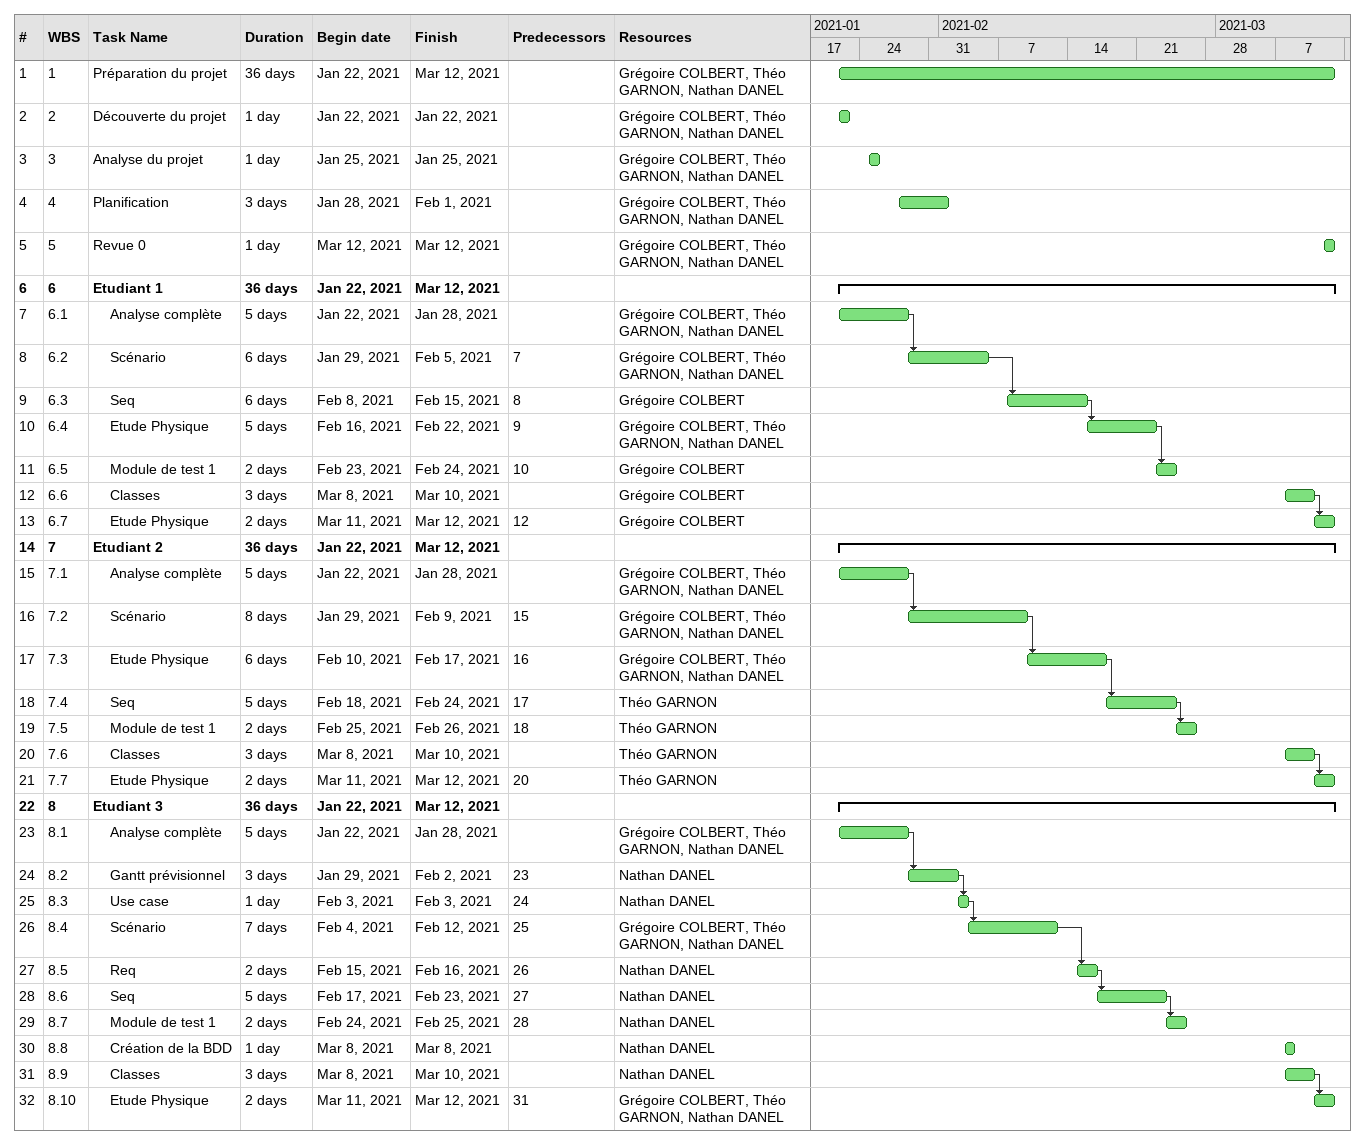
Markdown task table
| ID | WBS | Task | Duration | Start | Finish | Predecessors | Resources |
|---|---|---|---|---|---|---|---|
| 1 | 1 | Préparation du projet | 36d | 2021-01-22 | 2021-03-12 |  | Grégoire COLBERT, Théo GARNON, Nathan DANEL |
| 2 | 2 | Découverte du projet | 1d | 2021-01-22 | 2021-01-22 |  | Grégoire COLBERT, Théo GARNON, Nathan DANEL |
| 3 | 3 | Analyse du projet | 1d | 2021-01-25 | 2021-01-25 |  | Grégoire COLBERT, Théo GARNON, Nathan DANEL |
| 4 | 4 | Planification | 3d | 2021-01-28 | 2021-02-01 |  | Grégoire COLBERT, Théo GARNON, Nathan DANEL |
| 5 | 5 | Revue 0 | 1d | 2021-03-12 | 2021-03-12 |  | Grégoire COLBERT, Théo GARNON, Nathan DANEL |
| 6 | 6 | **Etudiant 1** | 36d | 2021-01-22 | 2021-03-12 |  |  |
| 7 | 6.1 | Analyse complète | 5d | 2021-01-22 | 2021-01-28 |  | Grégoire COLBERT, Théo GARNON, Nathan DANEL |
| 8 | 6.2 | Scénario | 6d | 2021-01-29 | 2021-02-05 | 7 | Grégoire COLBERT, Théo GARNON, Nathan DANEL |
| 9 | 6.3 | Seq | 6d | 2021-02-08 | 2021-02-15 | 8 | Grégoire COLBERT |
| 10 | 6.4 | Etude Physique | 5d | 2021-02-16 | 2021-02-22 | 9 | Grégoire COLBERT, Théo GARNON, Nathan DANEL |
| 11 | 6.5 | Module de test 1 | 2d | 2021-02-23 | 2021-02-24 | 10 | Grégoire COLBERT |
| 12 | 6.6 | Classes | 3d | 2021-03-08 | 2021-03-10 |  | Grégoire COLBERT |
| 13 | 6.7 | Etude Physique | 2d | 2021-03-11 | 2021-03-12 | 12 | Grégoire COLBERT |
| 14 | 7 | **Etudiant 2** | 36d | 2021-01-22 | 2021-03-12 |  |  |
| 15 | 7.1 | Analyse complète | 5d | 2021-01-22 | 2021-01-28 |  | Grégoire COLBERT, Théo GARNON, Nathan DANEL |
| 16 | 7.2 | Scénario | 8d | 2021-01-29 | 2021-02-09 | 15 | Grégoire COLBERT, Théo GARNON, Nathan DANEL |
| 17 | 7.3 | Etude Physique | 6d | 2021-02-10 | 2021-02-17 | 16 | Grégoire COLBERT, Théo GARNON, Nathan DANEL |
| 18 | 7.4 | Seq | 5d | 2021-02-18 | 2021-02-24 | 17 | Théo GARNON |
| 19 | 7.5 | Module de test 1 | 2d | 2021-02-25 | 2021-02-26 | 18 | Théo GARNON |
| 20 | 7.6 | Classes | 3d | 2021-03-08 | 2021-03-10 |  | Théo GARNON |
| 21 | 7.7 | Etude Physique | 2d | 2021-03-11 | 2021-03-12 | 20 | Théo GARNON |
| 22 | 8 | **Etudiant 3** | 36d | 2021-01-22 | 2021-03-12 |  |  |
| 23 | 8.1 | Analyse complète | 5d | 2021-01-22 | 2021-01-28 |  | Grégoire COLBERT, Théo GARNON, Nathan DANEL |
| 24 | 8.2 | Gantt prévisionnel | 3d | 2021-01-29 | 2021-02-02 | 23 | Nathan DANEL |
| 25 | 8.3 | Use case | 1d | 2021-02-03 | 2021-02-03 | 24 | Nathan DANEL |
| 26 | 8.4 | Scénario | 7d | 2021-02-04 | 2021-02-12 | 25 | Grégoire COLBERT, Théo GARNON, Nathan DANEL |
| 27 | 8.5 | Req | 2d | 2021-02-15 | 2021-02-16 | 26 | Nathan DANEL |
| 28 | 8.6 | Seq | 5d | 2021-02-17 | 2021-02-23 | 27 | Nathan DANEL |
| 29 | 8.7 | Module de test 1 | 2d | 2021-02-24 | 2021-02-25 | 28 | Nathan DANEL |
| 30 | 8.8 | Création de la BDD | 1d | 2021-03-08 | 2021-03-08 |  | Nathan DANEL |
| 31 | 8.9 | Classes | 3d | 2021-03-08 | 2021-03-10 |  | Nathan DANEL |
| 32 | 8.10 | Etude Physique | 2d | 2021-03-11 | 2021-03-12 | 31 | Grégoire COLBERT, Théo GARNON, Nathan DANEL |
